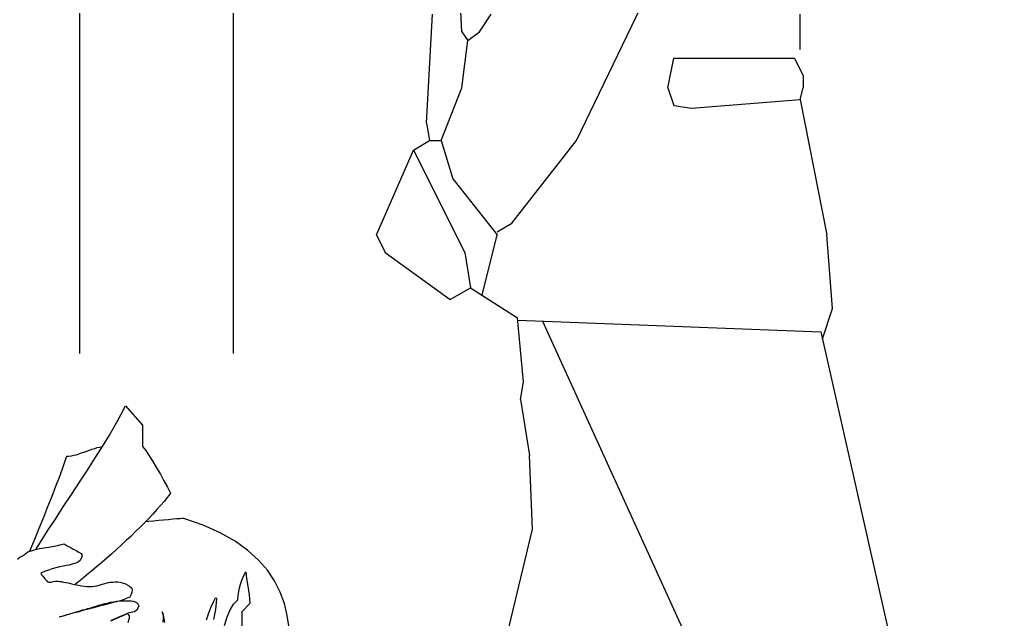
# Model space of a CAD drawing. Header units: inches. Extents: x 21 to 132, y 19 to 196.
# Drawn here: x 63.895 to 64.789, y 52.753 to 53.297 of the extents above; entities that cross this region are included whole.
import ezdxf

# ---------------------------------------------------------------- set-up
doc = ezdxf.new("R2010")
doc.units = ezdxf.units.IN
doc.header["$MEASUREMENT"] = 0
doc.layers.add('fur', color=253, linetype='Continuous')
doc.layers.add('inwall', color=41, linetype='Continuous')

# ---------------------------------------------------------------- blocks, each defined once
blk = doc.blocks.new('Mann8')
at = {"layer": 'fur', "linetype": 'Continuous'}
for points in [[(143.045, -456.514), (142.606, -455.83), (141.958, -454.796), (141.256, -453.744), (140.538, -452.639), (139.801, -451.517), (139.065, -450.395), (138.329, -449.291), (137.628, -448.186), (136.962, -447.135), (136.348, -446.118), (135.787, -445.153), (135.296, -444.259), (134.893, -443.453), (133.333, -445.224), (133.333, -447.135), (133.052, -447.521), (132.736, -447.994), (132.403, -448.52), (132.071, -449.08), (131.72, -449.659), (131.387, -450.255), (131.071, -450.834), (130.791, -451.394), (131.071, -451.763), (131.369, -452.131), (131.702, -452.499), (132.036, -452.885), (132.403, -453.288), (132.772, -453.674), (133.157, -454.077), (133.56, -454.48), (133.964, -454.883), (134.385, -455.286), (134.823, -455.69), (135.261, -456.093), (135.7, -456.514), (136.138, -456.899), (136.593, -457.302), (137.049, -457.688), (137.505, -458.091), (137.961, -458.459), (138.417, -458.845), (138.855, -459.196), (139.311, -459.564), (139.469, -459.687), (139.469, -459.687)], [(136.979, -447.169), (137.032, -447.169), (137.26, -447.223), (137.487, -447.275), (137.716, -447.345), (137.961, -447.433), (138.189, -447.521), (138.434, -447.59), (138.679, -447.678), (138.908, -447.765), (139.153, -447.853), (139.381, -447.923), (139.609, -447.976), (139.836, -448.029), (140.047, -448.046), (140.257, -448.064), (140.432, -448.572), (140.643, -449.221), (140.924, -449.957), (141.239, -450.781), (141.589, -451.675), (141.958, -452.622), (142.344, -453.604), (142.764, -454.603), (143.167, -455.602), (143.571, -456.584), (143.605, -456.672), (143.605, -456.654)], [(120.01, -463.614), (120.185, -462.492), (120.448, -461.422), (120.833, -460.37), (121.342, -459.353), (121.99, -458.39), (122.814, -457.46), (123.779, -456.584), (124.936, -455.76), (126.285, -455.006), (127.828, -454.305), (129.599, -453.691), (129.722, -453.691), (129.932, -453.708), (130.23, -453.726), (130.58, -453.762), (130.983, -453.796), (131.421, -453.849), (131.878, -453.884), (132.351, -453.919), (132.789, -453.972), (133.087, -453.989), (133.087, -454.006)], [(144.71, -457.373), (144.482, -457.215), (144.255, -457.075), (144.061, -456.952), (143.903, -456.829), (143.763, -456.706), (143.465, -456.618), (143.185, -456.549), (142.94, -456.478), (142.694, -456.426), (142.484, -456.391), (142.273, -456.356), (142.081, -456.32), (141.888, -456.286), (141.712, -456.268), (141.537, -456.233), (141.362, -456.198), (141.204, -456.163), (141.029, -456.128), (140.853, -456.093), (140.661, -456.04), (140.468, -455.988), (140.38, -456.058), (140.187, -456.18), (139.924, -456.303), (139.644, -456.461), (139.363, -456.601), (139.118, -456.741), (138.925, -456.864), (138.855, -456.952), (138.855, -457.162), (138.908, -457.337), (138.995, -457.495), (139.135, -457.6), (139.293, -457.706), (139.503, -457.775), (139.732, -457.846), (139.994, -457.916), (140.257, -457.969), (140.555, -458.021), (140.871, -458.091), (141.204, -458.162), (141.537, -458.249), (141.888, -458.372), (142.238, -458.494), (142.589, -458.67), (142.502, -458.792), (142.396, -458.915), (142.308, -459.038), (142.221, -459.161), (142.133, -459.266), (142.063, -459.336), (142.01, -459.406), (141.975, -459.424), (141.852, -459.459), (141.765, -459.476), (141.712, -459.476), (141.643, -459.459), (141.554, -459.441), (141.432, -459.424), (141.239, -459.389), (140.976, -459.389), (140.853, -459.406), (140.695, -459.424), (140.52, -459.459), (140.31, -459.494), (140.099, -459.547), (139.872, -459.599), (139.626, -459.651), (139.381, -459.704), (139.118, -459.757), (138.873, -459.792), (138.61, -459.827), (138.364, -459.862), (138.136, -459.862), (137.908, -459.862), (137.716, -459.845), (137.522, -459.809), (137.364, -459.774), (137.189, -459.722), (137.014, -459.669), (136.839, -459.617), (136.646, -459.564), (136.436, -459.511), (136.243, -459.476), (136.032, -459.459), (135.822, -459.441), (135.594, -459.441), (135.384, -459.476), (135.173, -459.529), (134.946, -459.599), (134.735, -459.704), (134.507, -459.827), (134.297, -460.003), (134.279, -460.195), (134.314, -460.388), (134.385, -460.598), (134.49, -460.844), (134.665, -460.896), (134.823, -460.966), (134.946, -461.019), (135.086, -461.089), (135.191, -461.142), (135.331, -461.177), (135.454, -461.212), (135.611, -461.229), (135.664, -461.247), (135.84, -461.282), (136.103, -461.352), (136.436, -461.44), (136.839, -461.562), (137.277, -461.668), (137.75, -461.808), (138.259, -461.931), (138.75, -462.054), (139.223, -462.194), (139.661, -462.299), (140.065, -462.404), (140.397, -462.509), (140.661, -462.579), (140.836, -462.615), (140.889, -462.632), (140.783, -462.597), (140.626, -462.561), (140.432, -462.509), (140.205, -462.421), (139.942, -462.351), (139.644, -462.263), (139.346, -462.176), (139.013, -462.071), (138.785, -462.001), (138.539, -461.948), (138.294, -461.878), (138.048, -461.79), (137.803, -461.72), (137.54, -461.65), (137.295, -461.562), (137.032, -461.492), (136.769, -461.422), (136.505, -461.37), (136.243, -461.3), (135.963, -461.264), (135.7, -461.212), (135.436, -461.177), (135.173, -461.16), (134.91, -461.16), (134.735, -461.16), (134.542, -461.16), (134.367, -461.16), (134.192, -461.194), (134.016, -461.247), (133.876, -461.317), (133.771, -461.44), (133.683, -461.615), (133.753, -461.825), (133.841, -461.983), (133.947, -462.088), (134.069, -462.159), (134.209, -462.194), (134.367, -462.229), (134.542, -462.263), (134.735, -462.334), (135.05, -462.457), (135.384, -462.597), (135.769, -462.772), (136.19, -462.947)], [(136.207, -462.982), (135.787, -462.79), (135.402, -462.632), (135.05, -462.474), (134.735, -462.334), (134.648, -462.421), (134.56, -462.527), (134.542, -462.737), (134.665, -463.158)], [(124.673, -461.072), (124.655, -460.686), (124.602, -460.318), (124.532, -459.985), (124.444, -459.669), (124.339, -459.371), (124.217, -459.073), (124.094, -458.792), (123.954, -458.53), (123.901, -459.126), (123.779, -459.845), (123.638, -460.616), (123.585, -461.422), (124.304, -462.159), (124.304, -463.596)], [(125.899, -463.421), (125.689, -462.719), (125.409, -462.036), (125.058, -461.458), (124.673, -461.072)], [(126.846, -462.877), (126.689, -461.948), (126.618, -461.335), (126.601, -461.002), (126.671, -460.896), (126.776, -461.002), (126.934, -461.3), (127.127, -461.738), (127.337, -462.281), (127.565, -462.913)], [(131.457, -463.105), (131.421, -462.755), (131.439, -462.439), (131.544, -462.159), (131.439, -462.615), (131.352, -463.14)]]:
    blk.add_lwpolyline(points, dxfattribs=at)
blk = doc.blocks.new('Man053')
for p, q in [((-28.877, 102.139), (-20.005, 120.622)), ((-39.305, 112.032), (-39.572, 118.182)), ((-42.513, 103.743), (-41.979, 113.636)), ((-37.701, 112.032), (-36.631, 113.636)), ((-8.556, 110.428), (-8.556, 113.636)), ((-39.305, 112.032), (-38.77, 111.23)), ((-38.77, 111.23), (-37.701, 112.032)), ((-39.305, 106.952), (-38.77, 111.23)), ((-20.588, 106.952), (-20.053, 109.626)), ((-20.053, 109.626), (-9.091, 109.626)), ((-9.091, 109.626), (-8.289, 108.021)), ((-8.289, 108.021), (-8.289, 106.952)), ((-41.176, 102.139), (-39.305, 106.952)), ((-20.588, 106.952), (-20.053, 105.348)), ((-8.556, 105.882), (-8.289, 106.952)), ((-18.449, 105.08), (-8.556, 105.882)), ((-8.556, 105.882), (-6.15, 93.583)), ((-20.053, 105.348), (-18.449, 105.08)), ((-42.513, 103.743), (-42.246, 102.139)), ((-43.68, 101.263), (-42.246, 102.139)), ((-42.246, 102.139), (-41.176, 102.139)), ((-41.176, 102.139), (-40.107, 98.663)), ((-34.759, 94.652), (-28.877, 102.139)), ((-47.059, 93.583), (-43.68, 101.263)), ((-43.68, 101.263), (-39.037, 91.979)), ((-40.107, 98.663), (-36.096, 93.583)), ((-36.096, 93.85), (-34.759, 94.652)), ((-47.059, 93.583), (-46.257, 91.979)), ((-37.466, 88.104), (-36.096, 93.583)), ((-5.615, 86.898), (-6.15, 93.583)), ((-46.257, 91.979), (-40.374, 87.701)), ((-39.037, 91.979), (-38.503, 88.77)), ((-40.374, 87.701), (-38.503, 88.77)), ((-38.503, 88.77), (-34.244, 86.032)), ((-6.54, 84.122), (-5.615, 86.898)), ((-33.69, 80.214), (-34.244, 86.032)), ((-34.225, 85.829), (-6.684, 84.759)), ((-31.974, 85.741), (-18.984, 57.219)), ((-6.684, 84.759), (9.893, 11.497)), ((-33.957, 78.61), (-33.69, 80.214)), ((-33.957, 78.61), (-33.155, 73.529)), ((-32.888, 66.845), (-33.155, 73.529)), ((-36.096, 53.476), (-32.888, 66.845))]:
    blk.add_line(p, q)

msp = doc.modelspace()

# ---------------------------------------------------------------- linework, layer by layer
at = {"layer": 'fur'}
msp.add_line((63.94941, 53.86601), (63.94941, 52.99394), dxfattribs=at)
msp.add_lwpolyline([(64.08935, 52.99394), (64.08935, 53.76723), (64.37665, 53.76723)], dxfattribs=at)

# ---------------------------------------------------------------- block references
at = {"layer": 'fur', "xscale": 0.01, "yscale": 0.01, "zscale": 0.01}
msp.add_blockref('Man053', (64.68992, 52.16601), dxfattribs=at)
at = {"layer": 'inwall', "xscale": -0.01, "yscale": 0.01, "zscale": 0.01}
msp.add_blockref('Mann8', (65.34019, 57.38101), dxfattribs=at)

doc.saveas('drawing.dxf')
